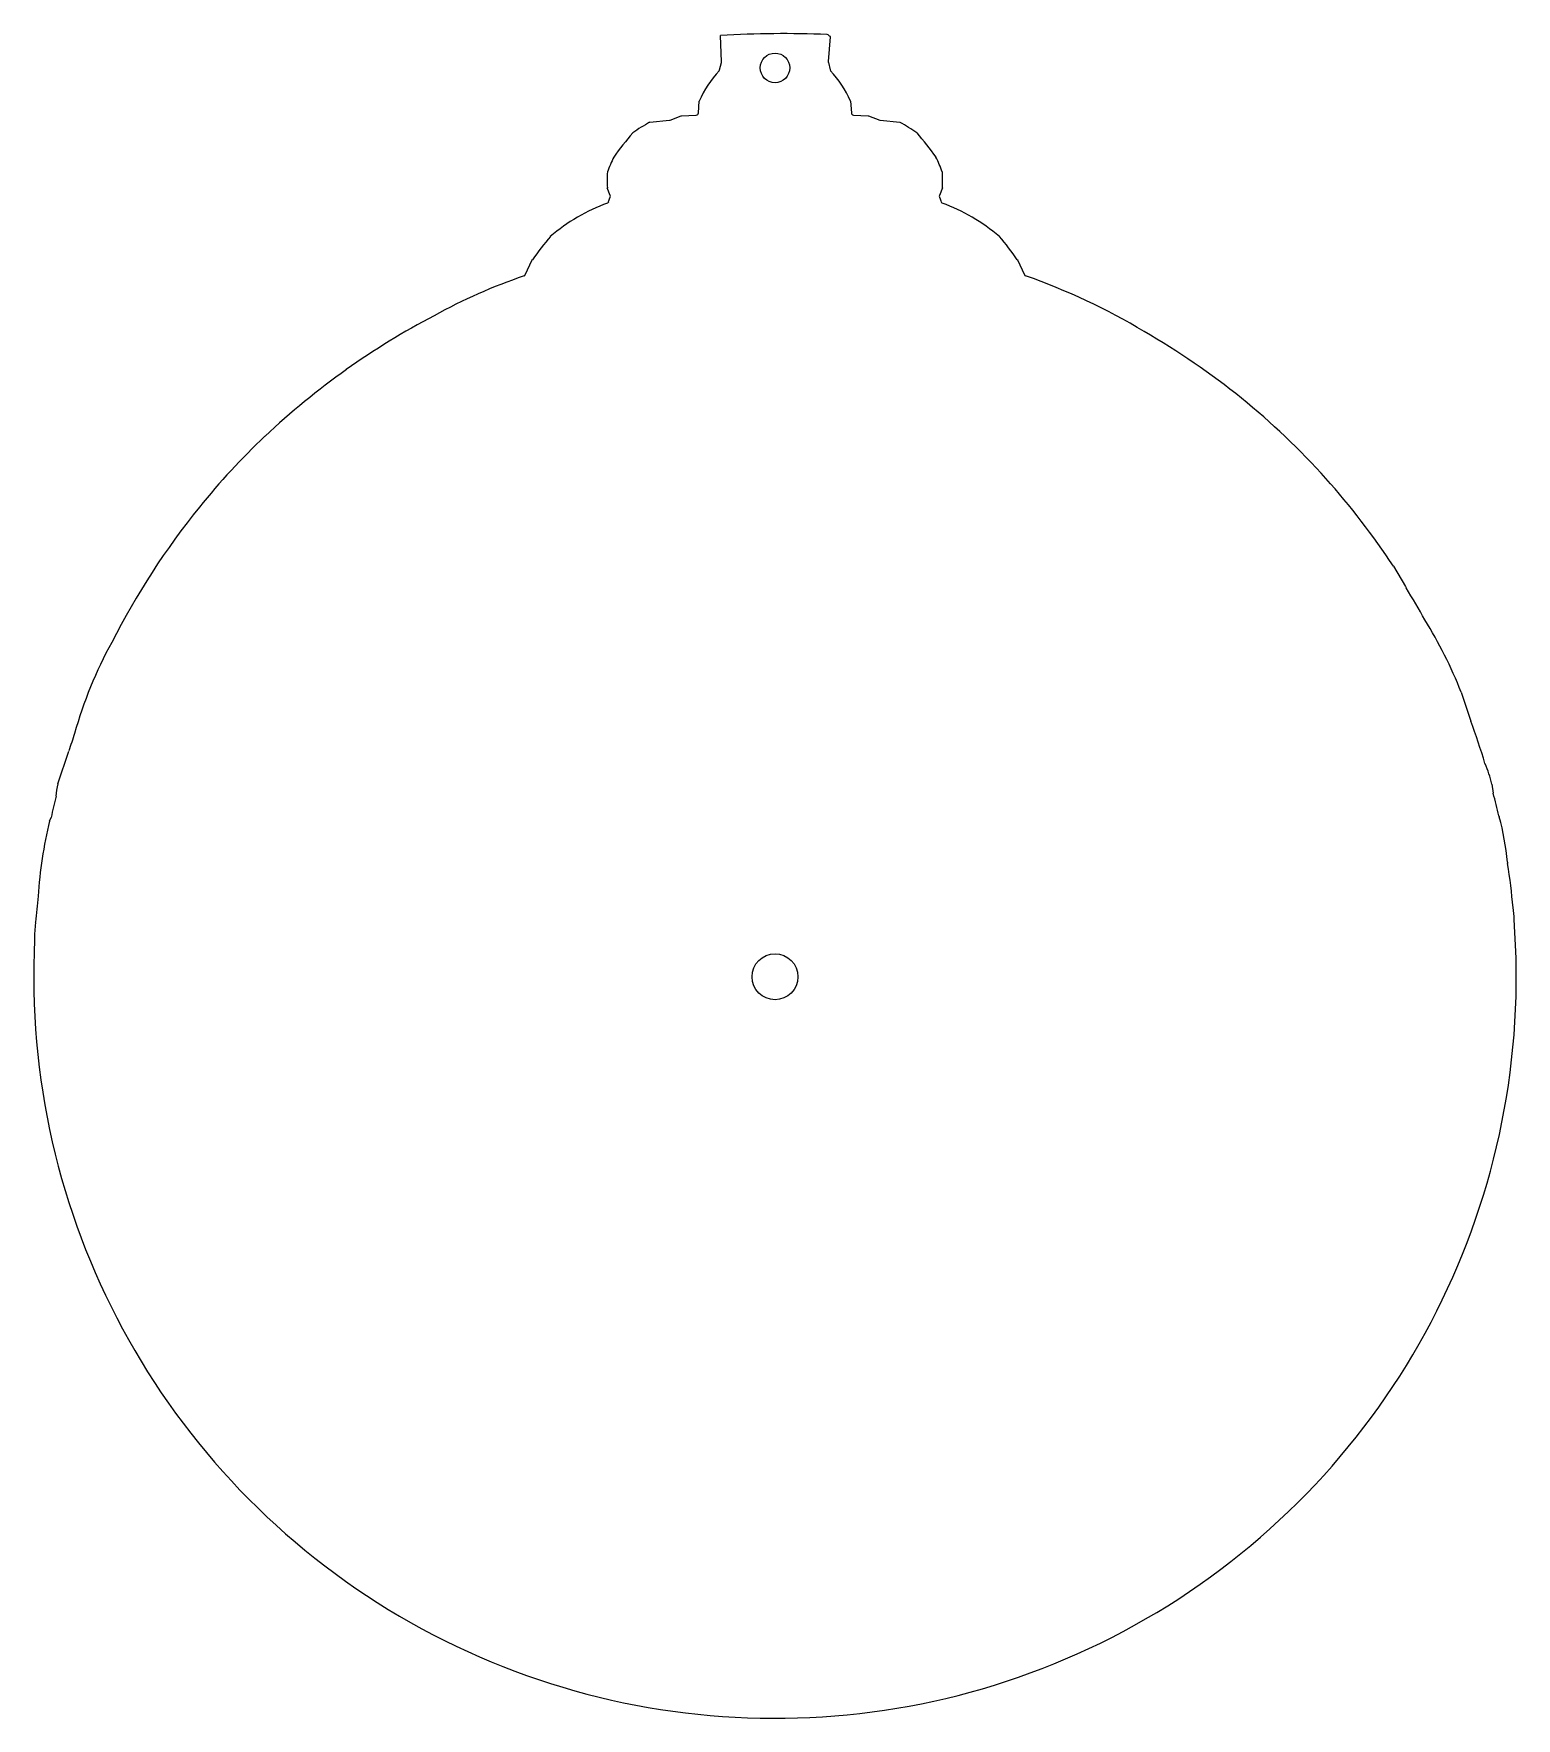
# Model space of a CAD drawing. Header units: millimetres. Extents: x -50 to 50, y -50 to 64.
import ezdxf

# ---------------------------------------------------------------- set-up
doc = ezdxf.new("R2010")
doc.units = ezdxf.units.MM
doc.layers.add('CUT_INNER', color=6, linetype='Continuous')
doc.layers.add('CUT_OUTER', color=1, linetype='Continuous')

msp = doc.modelspace()

# ---------------------------------------------------------------- linework, layer by layer
at = {"layer": 'CUT_INNER'}
for centre, radius in [((0, 61.28), 1), ((0, 0), 1.55)]:
    msp.add_circle(centre, radius, dxfattribs=at)
at = {"layer": 'CUT_OUTER'}
for points in [[(-3.61, 61.7), (-3.68, 63.45), (-3.68, 63.46)], [(3.73, 63.39), (3.73, 63.38), (3.59, 61.7)], [(-3.74, 61.14), (-3.61, 61.65)], [(3.6, 61.65), (3.72, 61.14)], [(-8.46, 57.61), (-8.45, 57.61), (-7.12, 57.75), (-7.1, 57.76), (-7.08, 57.76), (-6.32, 58.04), (-6.32, 58.04), (-6.31, 58.04), (-5.31, 58.1)], [(-5.17, 58.24), (-5.11, 59.03), (-5.11, 59.04)], [(5.09, 59.04), (5.09, 59.03), (5.15, 58.24)], [(5.29, 58.1), (6.29, 58.04), (6.3, 58.04), (6.3, 58.04), (7.06, 57.76), (7.08, 57.76), (7.1, 57.75), (8.43, 57.61), (8.44, 57.61)], [(-11.11, 52.67), (-11.31, 53.19), (-11.31, 53.19)], [(-11.22, 52.26), (-11.11, 52.57)], [(11.29, 53.19), (11.29, 53.19), (11.09, 52.67)], [(11.09, 52.57), (11.2, 52.26)], [(-16.84, 47.33), (-16.37, 48.34), (-16.37, 48.35)], [(16.35, 48.35), (16.35, 48.34), (16.82, 47.33)], [(41.72, 27.68), (42.52, 26.31), (42.57, 26.23)], [(46.28, 19.19), (46.93, 17.24)], [(-48.37, 13), (-47.63, 15.22)], [(48.35, 12.99), (48.44, 12.38)], [(-48.94, 10.5), (-48.94, 10.5), (-48.83, 10.74)], [(48.81, 10.85), (48.85, 10.79), (48.85, 10.79)], [(49.4, 7.73), (49.41, 7.64)], [(-49.87, 3.63), (-49.86, 3.68)]]:
    msp.add_lwpolyline(points, dxfattribs=at)
for centre, radius, start, end in [((0.63, -8.36), 71.95, 87.7015, 93.4365), ((2.22, 61.34), 2.55, 53.4523, 59.2346), ((-3.76, 61.69), 0.15, 345.9756, 2.2823), ((3.74, 61.69), 0.15, 175.2211, 194.0717), ((1.3, 56.31), 6.96, 136.7496, 156.9352), ((-3.89, 61.17), 0.15, 321.8339, 345.9756), ((3.87, 61.17), 0.15, 194.0717, 218.1661), ((-1.31, 56.32), 6.95, 23.0517, 43.2638), ((-5.32, 58.25), 0.15, 273.5638, 355.5871), ((5.3, 58.25), 0.15, 184.3822, 266.4377), ((8.85, 41.14), 24.26, 139.4874, 144.4051), ((-0.85, 44.19), 15.43, 119.526, 124.5198), ((1.11, 44.62), 14.91, 55.4034, 60.5732), ((-8.58, 41.36), 23.9, 35.558, 40.5493), ((-1.27, 50.55), 10.7, 153.8813, 159.6992), ((-0.5, 49.81), 12.6, 20.7165, 25.6545), ((0.55, 53.73), 11.87, 177.4174, 182.5783), ((0.76, 53.73), 10.54, 357.0956, 2.9087), ((-11.36, 52.3), 0.15, 295.869, 341.5651), ((-11.25, 52.62), 0.15, 341.5651, 20.5615), ((11.23, 52.62), 0.15, 159.4825, 198.4349), ((11.34, 52.3), 0.15, 198.4349, 244.131), ((-6.93, 40.24), 12.7, 110.1108, 130.3937), ((6.91, 40.25), 12.69, 49.6008, 69.8947), ((-1.61, 38.2), 17.9, 139.1387, 145.4826), ((-0.75, 36.39), 20.86, 34.9677, 40.411), ((-5.04, 12.2), 37.01, 108.7251, 119.0132), ((-16.98, 47.4), 0.15, 290.5588, 334.9772), ((16.96, 47.4), 0.15, 205.0228, 248.1972), ((2.54, 6.27), 43.43, 59.0054, 70.6873), ((1.29, -1.59), 52.16, 117.751, 125.3831), ((-2.06, -2.9), 53.67, 51.347, 59.8401), ((3.29, -4.02), 55.3, 125.6092, 132.9612), ((-0.53, -0.36), 50.73, 42.0181, 50.9101), ((-1.07, 1.17), 48.53, 133.3737, 141.0605), ((-0.75, -0.35), 50.88, 33.4235, 41.8419), ((1.97, -1.26), 52.42, 141.0842, 152.9903), ((0.19, 0.11), 49.78, 28.7544, 31.6437), ((18.14, 8.07), 30.26, 21.5735, 31.9079), ((-19.59, 8.73), 28.69, 151.2151, 164.5065), ((0.47, 0.16), 49.5, 16.6865, 20.1834), ((-2.81, 0.94), 47.04, 160.81, 162.3201), ((39.99, 10.97), 8.6, 13.5683, 23.2595), ((-43.59, 11.84), 4.92, 166.3738, 176.0649), ((-1.13, 0.27), 48.83, 165.8875, 167.6225), ((1.48, 0.35), 48.48, 12.5053, 14.3595), ((-17.9, 3.22), 31.88, 166.7987, 176.0304), ((29.96, 5.8), 19.54, 5.67, 14.786), ((0.18, 0.02), 49.82, 5.3407, 8.7923), ((-0.63, 0.05), 49.37, 173.7496, 175.788), ((46.03, 3.94), 3.82, 358.8713, 10.9014), ((0, 0), 50, 177.1154, 4.4321), ((-43.78, 2.69), 6.16, 171.3067, 181.6528)]:
    msp.add_arc(centre, radius, start, end, dxfattribs=at)

doc.saveas('drawing.dxf')
